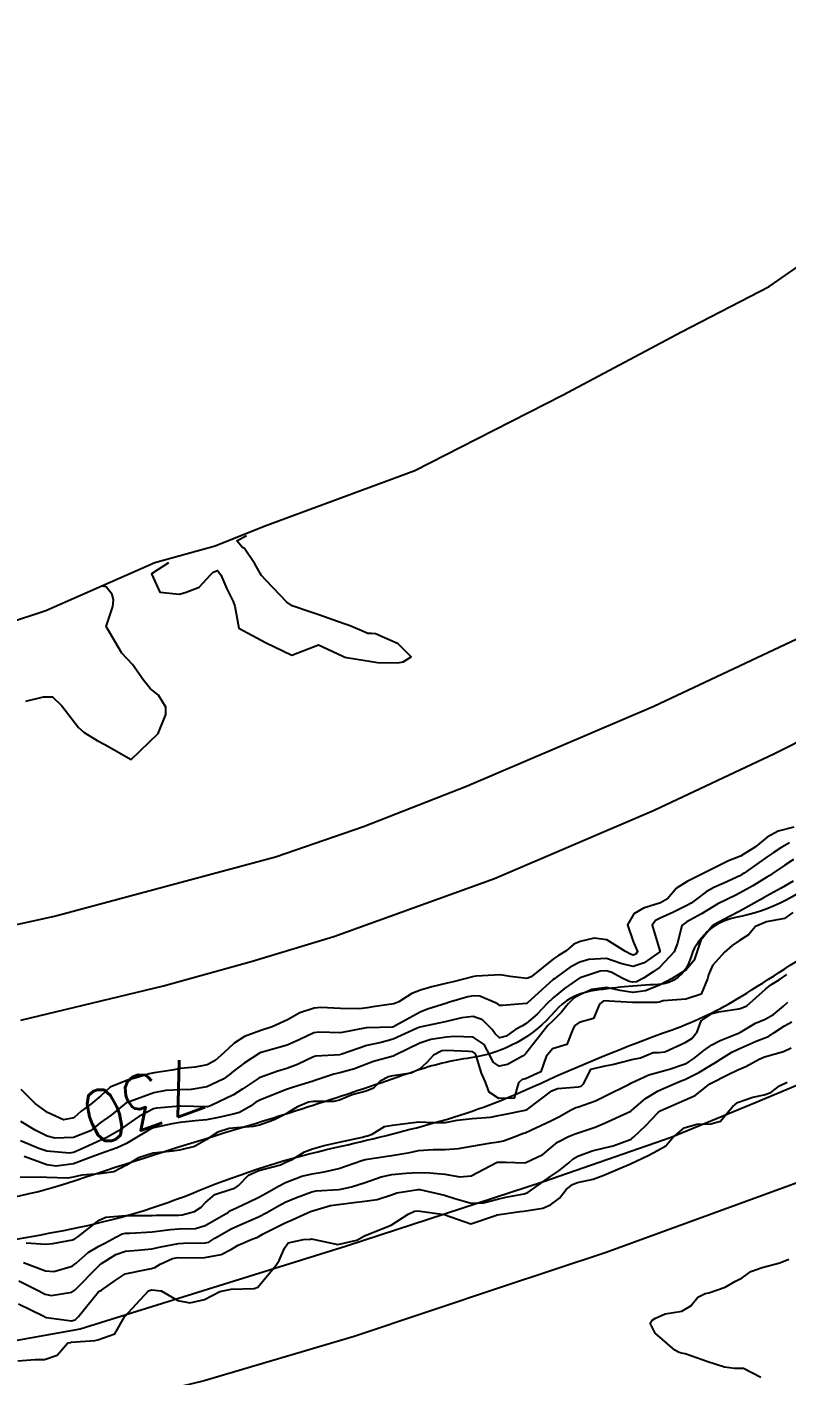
# Model space of a CAD drawing. Header units: metres. Extents: x 307586 to 320046, y 7427249 to 7434250.
# Drawn here: x 315852.1 to 315909.4, y 7432789.8 to 7432891.4 of the extents above; entities that cross this region are included whole.
import ezdxf
from ezdxf.enums import TextEntityAlignment as Align

# ---------------------------------------------------------------- set-up
doc = ezdxf.new("R2010")
doc.units = ezdxf.units.M
doc.header["$MEASUREMENT"] = 0
for name, color, linetype in [('Area', 45, 'Continuous'), ('Cotas', 45, 'Continuous'), ('Curvas de Nivel 1m', 11, 'Continuous'), ('Curvas de Nivel 5m', 15, 'Continuous'), ('Hidrografia', 140, 'Continuous'), ('Vias Primárias', 230, 'Continuous')]:
    doc.layers.add(name, color=color, linetype=linetype)
doc.styles.add('Style-STANDARD', font='STANDARD.shx')

msp = doc.modelspace()

# ---------------------------------------------------------------- linework, layer by layer
at = {"layer": 'Area'}
msp.add_polyline3d([(315850.67, 7432846.45, 731.12), (315853.57, 7432847.4, 743.3), (315861.78, 7432851.02, 742.15), (315866.32, 7432852.28, 742.56), (315870.02, 7432853.76, 736.2), (315881.38, 7432857.95, 731.82), (315884.82, 7432859.72, 731.74), (315892.51, 7432863.63, 733.48), (315901.47, 7432868.39, 732.67), (315908.09, 7432871.82, 734.52), (315928.76, 7432886.17, 737.09), (315929.17, 7432886.4, 739.43), (315929.91, 7432886.87, 740.29), (315936.71, 7432892.06, 731.45)], dxfattribs=at)
at = {"layer": 'Curvas de Nivel 1m', "flags": 128}
for points, elevation in [([(315862.8, 7432851), (315861.52, 7432850.15), (315862.15, 7432848.79), (315863.63, 7432848.64), (315864.15, 7432848.79), (315865.11, 7432849.15), (315865.97, 7432850.09), (315866.17, 7432850.28), (315866.5, 7432850.41), (315866.76, 7432850.08), (315867.21, 7432849.02), (315867.69, 7432848.07), (315867.81, 7432847.73), (315868.12, 7432846.06), (315870.11, 7432844.98), (315872.1, 7432844.02), (315874.11, 7432844.8), (315875.91, 7432843.97), (315876.1, 7432843.88), (315876.22, 7432843.85), (315878.1, 7432843.55), (315878.56, 7432843.47), (315880.1, 7432843.45), (315880.49, 7432843.52), (315881.11, 7432843.91), (315880.11, 7432844.89), (315878.42, 7432845.64), (315878.12, 7432845.67), (315877.84, 7432845.67), (315877.21, 7432845.95), (315876.42, 7432846.26), (315876.13, 7432846.36), (315875.54, 7432846.57), (315874.13, 7432847.08), (315873.45, 7432847.31), (315872.14, 7432847.76), (315871.73, 7432848.02), (315870.17, 7432849.65), (315869.83, 7432850.04), (315869.32, 7432850.91), (315868.54, 7432852.06), (315868.39, 7432852.15), (315867.95, 7432852.65), (315868.7, 7432853.06)], 731), ([(315852.06, 7432840.57), (315853.4, 7432840.9), (315854.06, 7432840.89), (315854.77, 7432840.22), (315856.03, 7432838.59), (315856.45, 7432838.2), (315857.44, 7432837.61), (315858.01, 7432837.29), (315860, 7432836.16), (315862.02, 7432838.13), (315862.6, 7432839.57), (315862.61, 7432840.12), (315862.06, 7432841.02), (315861.43, 7432841.51), (315860.92, 7432842.15), (315860.09, 7432843.33), (315859.29, 7432844.17), (315858.12, 7432846.18), (315858.61, 7432847.7), (315858.67, 7432848.17), (315858.57, 7432848.6), (315858.12, 7432849.17), (315857.74, 7432849.22)], 731), ([(315909.95, 7432831.06), (315908.76, 7432830.76), (315907.94, 7432830.32), (315907.05, 7432829.59), (315905.93, 7432828.89), (315905.02, 7432828.52), (315903.92, 7432827.98), (315903.25, 7432827.64), (315902.35, 7432827.2), (315901.9, 7432826.98), (315901.09, 7432826.47), (315900.42, 7432825.67), (315899.88, 7432825.36), (315898.61, 7432824.96), (315897.87, 7432824.53), (315897.41, 7432823.71), (315897.84, 7432822.45), (315898.15, 7432821.7), (315898.03, 7432821.5), (315897.83, 7432821.43), (315897.62, 7432821.49), (315897.26, 7432821.71), (315895.85, 7432822.57), (315894.89, 7432822.69), (315893.84, 7432822.45), (315893.35, 7432822.24), (315892.78, 7432821.76), (315892.21, 7432821.39), (315891.83, 7432821.14), (315890.14, 7432819.8), (315889.81, 7432819.66), (315888.55, 7432819.81), (315887.81, 7432819.94), (315886, 7432819.85), (315885.81, 7432819.81), (315884.26, 7432819.41), (315883.81, 7432819.3), (315882.65, 7432819.03), (315881.8, 7432818.79), (315881.16, 7432818.54), (315880.18, 7432817.91), (315879.78, 7432817.75), (315878.2, 7432817.52), (315877.78, 7432817.45), (315877.2, 7432817.38), (315875.78, 7432817.4), (315874.3, 7432817.47), (315873.78, 7432817.43), (315872.7, 7432817.08), (315871.77, 7432816.56), (315870.62, 7432816.03), (315869.76, 7432815.74), (315868.53, 7432815.28), (315867.75, 7432814.78), (315866.97, 7432814.07), (315866.32, 7432813.49), (315865.73, 7432813.16), (315864.83, 7432812.99), (315863.72, 7432812.87), (315863.08, 7432812.76), (315861.72, 7432812.56), (315861.36, 7432812.49), (315860.3, 7432812.15), (315859.71, 7432811.99), (315858.41, 7432811.47), (315857.7, 7432810.81), (315856.96, 7432810.19), (315856.22, 7432809.67), (315855.68, 7432809.16), (315854.89, 7432809.01), (315853.68, 7432809.56), (315852.77, 7432810.24), (315851.7, 7432811.29)], 731), ([(315909.92, 7432828.62), (315909.27, 7432828.21), (315908.34, 7432827.58), (315908.08, 7432827.41), (315907.91, 7432827.3), (315906.85, 7432826.64), (315905.89, 7432826.11), (315905.56, 7432825.95), (315904.88, 7432825.62), (315904.22, 7432825.29), (315903.88, 7432825.09), (315902.98, 7432824.53), (315901.87, 7432823.93), (315901.51, 7432823.66), (315901.18, 7432822.32), (315900.93, 7432821.66), (315899.82, 7432820.5), (315899.34, 7432820.16), (315898.6, 7432819.69), (315898.09, 7432819.42), (315897.81, 7432819.38), (315897.54, 7432819.43), (315896.95, 7432819.71), (315896.21, 7432820.12), (315895.82, 7432820.25), (315895.34, 7432820.21), (315893.92, 7432819.75), (315893.84, 7432819.72), (315893.81, 7432819.71), (315892.66, 7432818.9), (315891.8, 7432818.2), (315891.36, 7432817.78), (315890.6, 7432816.97), (315889.77, 7432816.26), (315889.48, 7432816.09), (315888.97, 7432815.81), (315888.27, 7432815.31), (315887.76, 7432815.18), (315887.44, 7432815.5), (315887.2, 7432815.83), (315886.48, 7432816.55), (315885.78, 7432816.81), (315884.92, 7432816.71), (315883.77, 7432816.43), (315883.32, 7432816.32), (315881.76, 7432815.99), (315881.51, 7432815.89), (315879.75, 7432815.08), (315878.83, 7432814.85), (315877.75, 7432814.61), (315875.88, 7432813.97), (315875.78, 7432813.93), (315875.74, 7432813.92), (315873.92, 7432813.81), (315873.74, 7432813.76), (315872.54, 7432813.19), (315871.73, 7432812.89), (315871.06, 7432812.69), (315869.72, 7432812.19), (315869.61, 7432812.14), (315869.47, 7432812.04), (315868.42, 7432811.34), (315867.7, 7432810.9), (315866.03, 7432810.08), (315865.78, 7432810), (315865.69, 7432809.99), (315863.75, 7432810.05), (315863.69, 7432810.05), (315861.91, 7432809.9), (315861.69, 7432809.85), (315860.57, 7432809.25), (315859.67, 7432808.64), (315859.4, 7432808.43), (315859.03, 7432808.17), (315858.15, 7432807.68), (315857.66, 7432807.46), (315856.24, 7432806.79), (315855.65, 7432806.56), (315855.35, 7432806.51), (315853.65, 7432806.64), (315853.03, 7432806.85), (315851.65, 7432807.42)], 729), ([(315909.9, 7432827.01), (315908.99, 7432826.47), (315907.89, 7432825.87), (315907.7, 7432825.77), (315907.39, 7432825.59), (315905.87, 7432824.75), (315905.13, 7432824.36), (315903.86, 7432823.67), (315903.84, 7432823.66), (315903.8, 7432823.63), (315902.92, 7432822.56), (315902.62, 7432821.64), (315902.42, 7432821.05), (315901.82, 7432820.32), (315900.78, 7432819.67), (315899.81, 7432819.17), (315898.76, 7432818.74), (315897.8, 7432818.62), (315896.85, 7432818.76), (315895.81, 7432818.98), (315894.71, 7432818.83), (315893.8, 7432818.44), (315893.37, 7432818.18), (315892.94, 7432817.76), (315892.42, 7432817.13), (315891.77, 7432816.48), (315891.41, 7432816.13), (315891.11, 7432815.78), (315889.75, 7432814.02), (315889.64, 7432813.91), (315889.48, 7432813.8), (315888.37, 7432813.18), (315887.73, 7432813.05), (315887.27, 7432813.36), (315887.05, 7432813.83), (315886.61, 7432814.69), (315885.76, 7432815.25), (315884.34, 7432815.29), (315883.76, 7432815.24), (315882.57, 7432815.06), (315881.75, 7432814.79), (315879.95, 7432813.92), (315879.81, 7432813.85), (315879.74, 7432813.82), (315878.26, 7432813.41), (315877.73, 7432813.21), (315876.82, 7432812.86), (315875.72, 7432812.55), (315875.26, 7432812.44), (315873.91, 7432811.99), (315873.77, 7432811.94), (315873.71, 7432811.92), (315872.24, 7432811.47), (315871.71, 7432811.29), (315870.5, 7432810.83), (315869.7, 7432810.5), (315869.4, 7432810.34), (315869, 7432810.05), (315868.17, 7432809.57), (315867.68, 7432809.43), (315866.57, 7432809.18), (315865.68, 7432809.02), (315864.83, 7432808.94), (315863.67, 7432808.8), (315863.08, 7432808.7), (315861.67, 7432808.42), (315861.47, 7432808.33), (315861.16, 7432808.14), (315859.65, 7432807.23), (315858.93, 7432806.89), (315857.65, 7432806.46), (315856.98, 7432806.19), (315855.64, 7432805.7), (315854.34, 7432805.52), (315853.64, 7432805.62), (315851.93, 7432806.25)], 728), ([(315909.87, 7432824.64), (315909.24, 7432824.19), (315907.87, 7432823.93), (315907.04, 7432823.59), (315906.51, 7432822.95), (315905.85, 7432822.52), (315905.29, 7432822.16), (315904.69, 7432821.62), (315904.29, 7432821.16), (315903.82, 7432820.64), (315903.51, 7432819.94), (315903.43, 7432819.63), (315902.96, 7432818.48), (315901.8, 7432818.11), (315900.1, 7432817.98), (315899.79, 7432817.88), (315899.63, 7432817.85), (315897.79, 7432817.86), (315896.03, 7432817.96), (315895.8, 7432817.98), (315895.58, 7432817.95), (315895.28, 7432817.74), (315894.85, 7432816.66), (315893.77, 7432816.35), (315893.42, 7432816.1), (315893.25, 7432815.76), (315892.82, 7432814.69), (315891.75, 7432814.35), (315891.27, 7432813.78), (315890.88, 7432812.63), (315889.72, 7432812.11), (315889.47, 7432812.04), (315889.2, 7432811.81), (315888.86, 7432810.65), (315887.7, 7432810.62), (315886.98, 7432811.1), (315886.69, 7432811.84), (315886.41, 7432812.52), (315885.99, 7432813.85), (315885.92, 7432814.02), (315885.75, 7432814.13), (315885.44, 7432814.16), (315883.75, 7432814.24), (315883.42, 7432814.2), (315882.79, 7432813.88), (315882.29, 7432813.33), (315881.73, 7432812.82), (315881.1, 7432812.53), (315879.72, 7432812.32), (315879.39, 7432812.26), (315878.77, 7432811.93), (315878.25, 7432811.39), (315877.71, 7432811.16), (315876.64, 7432810.9), (315875.7, 7432810.5), (315875.27, 7432810.4), (315873.7, 7432810.39), (315873.35, 7432810.34), (315872.52, 7432810), (315872.02, 7432809.68), (315871.68, 7432809.47), (315870.72, 7432808.98), (315869.67, 7432808.61), (315869.19, 7432808.52), (315867.67, 7432808.39), (315867.38, 7432808.35), (315866.54, 7432808.08), (315865.66, 7432807.51), (315864.76, 7432806.99), (315863.65, 7432806.72), (315863.1, 7432806.66), (315861.65, 7432806.5), (315860.55, 7432806.15), (315859.64, 7432805.59), (315858.7, 7432805.1), (315857.63, 7432804.94), (315856.28, 7432804.85), (315855.63, 7432804.69), (315855.22, 7432804.62), (315853.63, 7432804.66), (315853.17, 7432804.69), (315851.63, 7432804.67)], 727), ([(315852.07, 7432799.74), (315853.56, 7432799.65), (315854.09, 7432799.7), (315855.57, 7432799.97), (315855.74, 7432800.04), (315855.98, 7432800.2), (315857.59, 7432801.45), (315858.09, 7432801.67), (315859.59, 7432801.79), (315861.25, 7432801.79), (315861.59, 7432801.81), (315861.89, 7432801.83), (315863.59, 7432801.83), (315863.85, 7432801.85), (315864.76, 7432802.1), (315865.27, 7432802.42), (315865.6, 7432802.79), (315866.31, 7432803.38), (315867.62, 7432803.81), (315867.81, 7432803.87), (315868.09, 7432804.06), (315868.83, 7432804.85), (315869.63, 7432805.2), (315871.25, 7432805.63), (315871.64, 7432805.81), (315871.79, 7432805.86), (315872.13, 7432806.01), (315873.05, 7432806.6), (315873.65, 7432806.83), (315874.55, 7432807.08), (315875.66, 7432807.34), (315877.43, 7432807.71), (315877.66, 7432807.77), (315877.8, 7432807.81), (315878.16, 7432807.94), (315879.09, 7432808.52), (315879.68, 7432808.62), (315880.48, 7432808.7), (315881.68, 7432808.86), (315882.75, 7432808.81), (315883.68, 7432808.8), (315884.57, 7432808.98), (315885.69, 7432809.12), (315887.08, 7432809.22), (315887.69, 7432809.33), (315888.08, 7432809.42), (315889.69, 7432809.74), (315889.83, 7432809.8), (315891.71, 7432811.2), (315892.12, 7432811.36), (315893.71, 7432811.49), (315893.91, 7432811.55), (315894.11, 7432811.75), (315894.63, 7432812.84), (315895.73, 7432813.09), (315896.28, 7432813.18), (315897.74, 7432813.57), (315897.85, 7432813.59), (315898.39, 7432813.69), (315899.34, 7432814.09), (315899.75, 7432814.08), (315900.21, 7432814.14), (315901.75, 7432814.83), (315902.25, 7432815.15), (315902.65, 7432815.64), (315902.95, 7432816.47), (315903.78, 7432817.02), (315904.27, 7432817.14), (315905.79, 7432817.38), (315905.97, 7432817.42), (315906.39, 7432817.6), (315907.81, 7432818.86), (315908.2, 7432819.18), (315908.83, 7432819.57), (315909.41, 7432819.97)], 727), ([(315851.88, 7432798.25), (315853.54, 7432797.63), (315854.17, 7432797.59), (315855.54, 7432797.99), (315855.85, 7432798.21), (315856.75, 7432799), (315857.56, 7432799.5), (315858.02, 7432799.72), (315858.84, 7432800.17), (315859.32, 7432800.42), (315859.58, 7432800.46), (315859.89, 7432800.47), (315861.58, 7432800.58), (315862.95, 7432800.75), (315863.58, 7432800.79), (315864.85, 7432800.83), (315865.58, 7432801.04), (315867.33, 7432802.06), (315867.48, 7432802.18), (315867.6, 7432802.24), (315868.84, 7432802.81), (315869.61, 7432803.18), (315870.17, 7432803.48), (315871.09, 7432804.02), (315871.63, 7432804.29), (315872.87, 7432804.76), (315873.63, 7432804.94), (315874.54, 7432805.08), (315875.64, 7432805.35), (315877.38, 7432805.94), (315877.64, 7432806.01), (315879.3, 7432806.27), (315879.65, 7432806.33), (315880.99, 7432806.56), (315881.65, 7432806.69), (315882.76, 7432806.78), (315883.66, 7432806.77), (315884.66, 7432806.85), (315885.66, 7432807.03), (315887.12, 7432807.28), (315887.67, 7432807.35), (315888.05, 7432807.43), (315889.06, 7432807.81), (315889.5, 7432807.98), (315889.68, 7432808.04), (315890.12, 7432808.24), (315891.68, 7432808.97), (315892.22, 7432809.23), (315893.16, 7432809.76), (315893.51, 7432809.94), (315893.7, 7432810), (315894.99, 7432810.45), (315895.7, 7432810.79), (315897.52, 7432811.7), (315897.65, 7432811.77), (315897.71, 7432811.8), (315899.02, 7432812.39), (315899.73, 7432812.6), (315900.56, 7432812.84), (315901.74, 7432813.24), (315902.02, 7432813.37), (315902.41, 7432813.64), (315903.15, 7432814.23), (315903.75, 7432814.66), (315904.38, 7432815), (315905.76, 7432815.54), (315905.91, 7432815.61), (315907.06, 7432816.3), (315907.78, 7432816.61), (315908.41, 7432816.95), (315909.16, 7432817.57), (315909.48, 7432817.88)], 728), ([(315851.53, 7432796.87), (315852.79, 7432796.24), (315853.52, 7432795.88), (315853.96, 7432795.78), (315855.52, 7432796.03), (315855.78, 7432796.21), (315857.54, 7432797.98), (315857.64, 7432798.08), (315857.77, 7432798.18), (315858.85, 7432798.87), (315859.56, 7432799.12), (315860.51, 7432799.2), (315861.56, 7432799.29), (315862.24, 7432799.45), (315863.57, 7432799.69), (315863.95, 7432799.72), (315865.57, 7432799.73), (315865.85, 7432799.8), (315866.3, 7432800.08), (315867.58, 7432800.83), (315868.44, 7432801.19), (315869.59, 7432801.69), (315870.22, 7432802.03), (315871.09, 7432802.53), (315871.6, 7432802.8), (315872.45, 7432803.16), (315873.62, 7432803.58), (315873.95, 7432803.65), (315875.62, 7432803.76), (315875.8, 7432803.79), (315876.59, 7432803.96), (315877.63, 7432804.29), (315878.83, 7432804.72), (315879.63, 7432804.88), (315880.72, 7432804.99), (315881.63, 7432805.03), (315882.5, 7432805.02), (315883.63, 7432804.91), (315884.77, 7432804.72), (315885.63, 7432804.8), (315887.59, 7432805.82), (315887.64, 7432805.83), (315888.26, 7432805.81), (315889.64, 7432805.77), (315889.75, 7432805.8), (315891.02, 7432806.41), (315891.66, 7432806.93), (315892.12, 7432807.32), (315892.96, 7432807.76), (315893.46, 7432807.96), (315893.68, 7432808.04), (315894.96, 7432808.46), (315895.68, 7432808.75), (315897.65, 7432809.66), (315897.69, 7432809.68), (315898.77, 7432810.62), (315899.71, 7432811.19), (315900.75, 7432811.66), (315901.44, 7432811.94), (315901.72, 7432812.05), (315902.79, 7432812.58), (315903.74, 7432813.15), (315904.03, 7432813.33), (315904.47, 7432813.62), (315905.26, 7432814.1), (315905.75, 7432814.33), (315907.1, 7432814.93), (315907.76, 7432815.19), (315908.03, 7432815.3), (315908.44, 7432815.57), (315909.24, 7432816.1), (315909.78, 7432816.4)], 729), ([(315851.46, 7432790.84), (315852.76, 7432790.94), (315853.46, 7432790.95), (315854.42, 7432791.27), (315855.22, 7432792.21), (315855.44, 7432792.24), (315855.47, 7432792.25), (315857.27, 7432792.39), (315857.48, 7432792.42), (315858.77, 7432792.88), (315859.5, 7432794.16), (315861.3, 7432796.13), (315861.52, 7432796.2), (315862.25, 7432796.12), (315863.52, 7432795.4), (315864.41, 7432795.21), (315865.52, 7432795.48), (315866.67, 7432796.07), (315867.52, 7432796.26), (315869.27, 7432796.29), (315869.53, 7432796.41), (315870.89, 7432798.02), (315871.14, 7432798.42), (315871.56, 7432799.33), (315871.84, 7432799.74), (315872.99, 7432800), (315873.54, 7432800.02), (315873.57, 7432800.03), (315873.82, 7432799.99), (315875.57, 7432799.61), (315877.01, 7432799.95), (315877.58, 7432800.26), (315878.77, 7432800.74), (315879.58, 7432801.07), (315880.87, 7432801.9), (315881.36, 7432802.13), (315881.6, 7432802.14), (315883.59, 7432801.87), (315885.59, 7432801.18), (315887.54, 7432801.82), (315887.59, 7432801.84), (315889.31, 7432802.09), (315889.6, 7432802.12), (315891.02, 7432802.36), (315891.61, 7432802.61), (315892.27, 7432803.11), (315892.77, 7432803.76), (315893.25, 7432804.13), (315893.63, 7432804.28), (315894.82, 7432804.54), (315895.63, 7432804.85), (315897.64, 7432805.7), (315899, 7432806.34), (315899.66, 7432806.7), (315900.29, 7432807.04), (315900.8, 7432807.66), (315901.68, 7432808.42), (315902.64, 7432808.69), (315903.68, 7432808.72), (315904.41, 7432808.9), (315905, 7432809.62), (315905.31, 7432810), (315905.7, 7432810.32), (315906.84, 7432810.73), (315907.71, 7432810.89), (315908.21, 7432811.07), (315908.86, 7432811.57), (315909.43, 7432811.85)], 731), ([(315907.45, 7432789.58), (315906.14, 7432790.28), (315905.46, 7432790.28), (315904.71, 7432790.36), (315903.46, 7432790.78), (315901.75, 7432791.37), (315901.47, 7432791.43), (315901.3, 7432791.48), (315900.98, 7432791.66), (315899.49, 7432792.94), (315899.12, 7432793.68), (315899.27, 7432793.92), (315899.51, 7432794.07), (315900.23, 7432794.39), (315901.51, 7432794.59), (315902.17, 7432794.99), (315902.7, 7432795.64), (315903.25, 7432795.91), (315903.53, 7432795.98), (315904.76, 7432796.39), (315905.54, 7432796.86), (315906.04, 7432797.11), (315906.71, 7432797.59), (315907.56, 7432797.87), (315908.89, 7432798.24), (315909.56, 7432798.52)], 732)]:
    msp.add_lwpolyline(points, dxfattribs=dict(at, elevation=elevation))
at = {"layer": 'Curvas de Nivel 5m', "elevation": 730, "flags": 128}
for points in [[(315909.62, 7432829.88), (315909.03, 7432829.57), (315908.37, 7432829.14), (315907.93, 7432828.83), (315906.2, 7432827.61), (315906.03, 7432827.49), (315905.91, 7432827.43), (315904.67, 7432826.86), (315903.9, 7432826.52), (315903.32, 7432826.2), (315902.61, 7432825.64), (315902.19, 7432825.33), (315901.88, 7432825.16), (315900.86, 7432824.66), (315899.87, 7432824.2), (315899.51, 7432824.04), (315899.26, 7432823.69), (315899.83, 7432821.76), (315899.85, 7432821.68), (315899.83, 7432821.66), (315898.67, 7432820.84), (315897.82, 7432820.56), (315896.91, 7432820.8), (315895.83, 7432821.16), (315894.48, 7432821.09), (315893.82, 7432820.89), (315893.07, 7432820.51), (315892.05, 7432819.77), (315891.92, 7432819.66), (315891.81, 7432819.58), (315889.83, 7432817.8), (315889.81, 7432817.78), (315889.79, 7432817.77), (315887.97, 7432817.64), (315887.79, 7432817.64), (315887.67, 7432817.7), (315887.45, 7432817.83), (315886.28, 7432818.33), (315885.8, 7432818.36), (315885.38, 7432818.27), (315883.99, 7432817.87), (315883.83, 7432817.83), (315883.79, 7432817.81), (315882.32, 7432817.34), (315881.78, 7432817.12), (315879.95, 7432816.11), (315879.76, 7432816.01), (315879.69, 7432816), (315877.76, 7432815.95), (315877.71, 7432815.94), (315875.76, 7432815.57), (315874.13, 7432815.61), (315873.76, 7432815.57), (315872.7, 7432815.06), (315871.75, 7432814.65), (315869.79, 7432814.08), (315869.74, 7432814.08), (315869.72, 7432814.06), (315869.68, 7432814.04), (315868.51, 7432813.27), (315867.72, 7432812.67), (315867.39, 7432812.4), (315866.93, 7432812.07), (315865.71, 7432811.5), (315864.51, 7432811.3), (315863.7, 7432811.28), (315862.6, 7432811.22), (315861.7, 7432811.04), (315859.93, 7432810.39), (315859.69, 7432810.31), (315859.59, 7432810.26), (315859.47, 7432810.16), (315858.49, 7432809.36), (315857.67, 7432808.78), (315857.33, 7432808.52), (315856.92, 7432808.19), (315855.66, 7432807.68), (315854.24, 7432807.64), (315853.66, 7432807.78), (315852.77, 7432808.24), (315851.67, 7432808.88)], [(315851.51, 7432795.15), (315853.36, 7432794.23), (315853.5, 7432794.15), (315853.61, 7432794.12), (315855.5, 7432793.87), (315855.78, 7432793.93), (315856.02, 7432794.2), (315857.52, 7432796.03), (315857.6, 7432796.1), (315857.75, 7432796.18), (315858.79, 7432796.91), (315859.54, 7432797.4), (315861.14, 7432797.74), (315861.54, 7432797.8), (315861.78, 7432797.89), (315862.19, 7432798.12), (315863.11, 7432798.55), (315863.55, 7432798.63), (315865.02, 7432798.62), (315865.55, 7432798.63), (315866.77, 7432798.86), (315867.56, 7432799.27), (315868.06, 7432799.56), (315869.16, 7432800.04), (315869.47, 7432800.15), (315869.57, 7432800.19), (315869.95, 7432800.41), (315871.59, 7432801.25), (315872.12, 7432801.47), (315873.29, 7432801.99), (315873.5, 7432802.09), (315873.59, 7432802.12), (315875.03, 7432802.55), (315875.6, 7432802.64), (315876.77, 7432802.79), (315877.61, 7432802.88), (315878.53, 7432803.01), (315879.61, 7432803.37), (315880.03, 7432803.5), (315881.62, 7432803.76), (315881.75, 7432803.76), (315883.61, 7432803.34), (315884.4, 7432803.08), (315885.61, 7432802.72), (315886.54, 7432802.76), (315887.61, 7432803.04), (315888.24, 7432803.18), (315889.62, 7432803.44), (315889.88, 7432803.53), (315890.24, 7432803.79), (315891.63, 7432804.77), (315892.24, 7432805.16), (315892.98, 7432805.76), (315893.32, 7432806.08), (315893.65, 7432806.27), (315894.73, 7432806.67), (315895.66, 7432806.89), (315896.33, 7432807.06), (315897.67, 7432807.56), (315897.76, 7432807.62), (315897.85, 7432807.7), (315898.78, 7432808.59), (315899.69, 7432809.54), (315899.87, 7432809.68), (315901.7, 7432810.5), (315902.5, 7432810.85), (315903.49, 7432811.63), (315903.62, 7432811.72), (315903.72, 7432811.77), (315904.95, 7432812.39), (315905.73, 7432812.77), (315906.31, 7432813.03), (315907.32, 7432813.59), (315907.74, 7432813.75), (315909.16, 7432814.15), (315909.75, 7432814.44)]]:
    msp.add_lwpolyline(points, dxfattribs=at)
at = {"layer": 'Hidrografia', "elevation": 735.42}
msp.add_lwpolyline([(316008.72, 7432896.37, 0.084739), (315996.1, 7432890.3, 0.027324), (315995.04, 7432888.84, -0.034461), (315989.83, 7432881.9, 0.048835), (315983.63, 7432873.14, -0.141368), (315978.99, 7432868.61, 0.038226), (315965.15, 7432859.79, -0.021902), (315954.81, 7432852.71, -0.013895), (315945.14, 7432847.06, 0.082415), (315941.06, 7432843.86, -0.162492), (315935.31, 7432840.66, 0.129866), (315926.55, 7432836.5, -0.087485), (315920.43, 7432832.93, 0.107288), (315912.62, 7432827.96, -0.149589), (315905.55, 7432824.25, 0.284975), (315902.12, 7432821.11, -0.326026), (315899.72, 7432819.21, 0.031586), (315894.62, 7432818.7, 0.178367), (315891.92, 7432817.18, -0.184604), (315885.59, 7432813.68, 0.049352), (315881.35, 7432812.66, -0.010418), (315867.73, 7432808.22, 0.007523), (315855.84, 7432804.43, -0.078062), (315844.24, 7432802.45, -0.00047)], format="xyb", dxfattribs=at)
at = {"layer": 'Hidrografia'}
msp.add_lwpolyline([(315837.1, 7432798, 0.021998), (315855.49, 7432800.79, 0.048795), (315865.1, 7432803.68, -0.042093), (315875.38, 7432806.92, 0.012239), (315882.89, 7432808.8, 0.040388), (315890.24, 7432811.49, -0.021692), (315900.76, 7432815.8, 0.052143), (315905.97, 7432818.31, 0.011649), (315912.51, 7432822.56, -0.005774), (315920.75, 7432828.05, -0.018423), (315928.52, 7432832.71, -0.001245), (315935.47, 7432836.51, -0.03052), (315943.97, 7432840.48, 0.037336), (315951.06, 7432843.91, 0.084033), (315956.96, 7432848.81, -0.113978), (315960.93, 7432851.73, 0.052182), (315973, 7432858.5, -0.003297), (315985.22, 7432867.01, 0.135446), (315990.8, 7432873.64, 0.027764), (315992.31, 7432877.47, -0.2157), (315995.96, 7432881.45, -0.053728), (316001.12, 7432883.01, 0.018877)], format="xyb", dxfattribs=at)
at = {"layer": 'Vias Primárias'}
for points in [[(315841.79, 7432821.61), (315854.22, 7432824.36), (315870.88, 7432828.83), (315877.5, 7432831.11), (315885.27, 7432834.16), (315899.38, 7432840.19), (315912.29, 7432846.26), (315923.11, 7432852.1), (315931.21, 7432856.79), (315937.68, 7432861.16), (315948.51, 7432868.69), (315954.69, 7432873.74), (315963.73, 7432882.12), (315970.12, 7432889.8), (315973.15, 7432893.57)], [(315841.79, 7432821.61), (315854.22, 7432824.36), (315870.88, 7432828.83), (315877.5, 7432831.11), (315885.27, 7432834.16), (315899.38, 7432840.19), (315912.29, 7432846.26), (315923.11, 7432852.1), (315931.21, 7432856.79), (315937.68, 7432861.16), (315948.51, 7432868.69), (315954.69, 7432873.74), (315963.73, 7432882.12), (315970.12, 7432889.8), (315973.15, 7432893.57)], [(315851.69, 7432816.51), (315862.43, 7432819.11), (315869.04, 7432820.94), (315875.26, 7432822.84), (315887.38, 7432827.21), (315899.4, 7432832.34), (315908.48, 7432836.63), (315917.64, 7432841.24), (315927.8, 7432846.87), (315934.66, 7432851.03), (315939.06, 7432853.84), (315942.83, 7432856.43), (315947.95, 7432859.66), (315953.19, 7432863.81), (315959.77, 7432869.09), (315966.66, 7432875.03), (315971.18, 7432879.39), (315975.58, 7432883.82), (315979, 7432887.81), (315982.7, 7432892.3)], [(315851.69, 7432816.51), (315862.43, 7432819.11), (315869.04, 7432820.94), (315875.26, 7432822.84), (315887.38, 7432827.21), (315899.4, 7432832.34), (315908.48, 7432836.63), (315917.64, 7432841.24), (315927.8, 7432846.87), (315934.66, 7432851.03), (315939.06, 7432853.84), (315942.83, 7432856.43), (315947.95, 7432859.66), (315953.19, 7432863.81), (315959.77, 7432869.09), (315966.66, 7432875.03), (315971.18, 7432879.39), (315975.58, 7432883.82), (315979, 7432887.81), (315982.7, 7432892.3)], [(316010.88, 7432868.98), (315998.42, 7432859.56), (315986.61, 7432851.48), (315979.85, 7432847.13), (315967.57, 7432839.77), (315961.37, 7432836.39), (315955, 7432832.95), (315936.01, 7432823.27), (315919.09, 7432815.35), (315907.09, 7432810.31), (315900.69, 7432807.68), (315891.08, 7432804.35), (315876.22, 7432799.49), (315856.15, 7432793.24), (315846.18, 7432791.45)], [(316010.88, 7432868.98), (315998.42, 7432859.56), (315986.61, 7432851.48), (315979.85, 7432847.13), (315967.57, 7432839.77), (315961.37, 7432836.39), (315955, 7432832.95), (315936.01, 7432823.27), (315919.09, 7432815.35), (315907.09, 7432810.31), (315900.69, 7432807.68), (315891.08, 7432804.35), (315876.22, 7432799.49), (315856.15, 7432793.24), (315846.18, 7432791.45)], [(316000.21, 7432853.26), (315981.81, 7432841.1), (315974.48, 7432836.46), (315964.99, 7432830.71), (315951.24, 7432823.41), (315934.06, 7432815.02), (315927.33, 7432811.73), (315911.76, 7432804.85), (315895.8, 7432799.01), (315887.91, 7432796.4), (315876.79, 7432792.67), (315865.49, 7432789.34), (315853.41, 7432786.39), (315842.27, 7432783.75)], [(316000.21, 7432853.26), (315981.81, 7432841.1), (315974.48, 7432836.46), (315964.99, 7432830.71), (315951.24, 7432823.41), (315934.06, 7432815.02), (315927.33, 7432811.73), (315911.76, 7432804.85), (315895.8, 7432799.01), (315887.91, 7432796.4), (315876.79, 7432792.67), (315865.49, 7432789.34), (315853.41, 7432786.39), (315842.27, 7432783.75)]]:
    msp.add_lwpolyline(points, dxfattribs=at)

# ---------------------------------------------------------------- texts
at = {"layer": 'Cotas', "style": 'Style-STANDARD'}
msp.add_text('730', height=4, rotation=199.8378, dxfattribs=at).set_placement((315860.92, 7432810.41, 730), align=Align.MIDDLE_CENTER)

doc.saveas('drawing.dxf')
